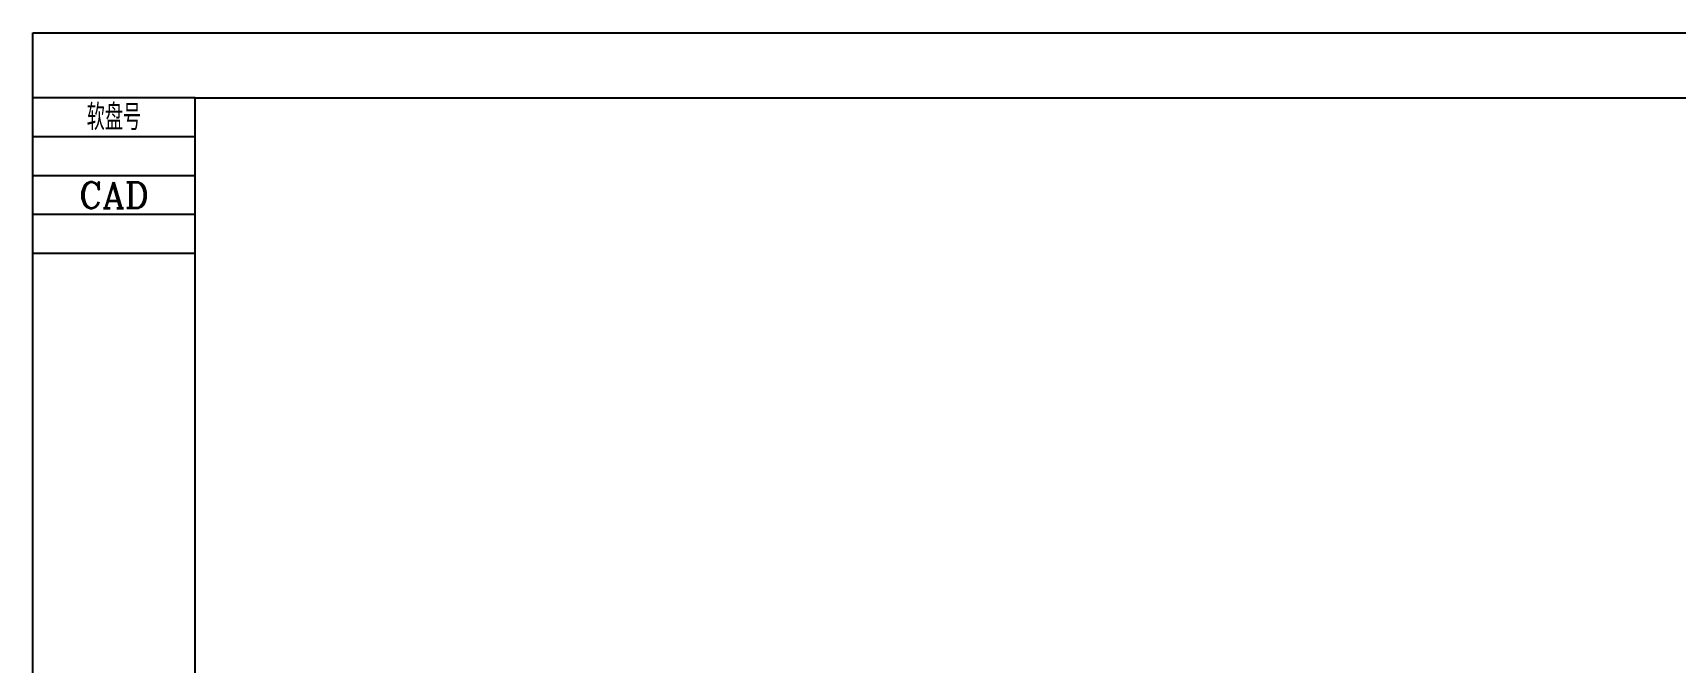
# Model space of a CAD drawing. Extents: x -2176 to 14083, y -1057 to 7853.
# Drawn here: x -2176 to 1622, y 6399 to 7853 of the extents above; entities that cross this region are included whole.
import ezdxf
from ezdxf.enums import TextEntityAlignment as Align

# ---------------------------------------------------------------- set-up
doc = ezdxf.new("R2010")
doc.units = 0
doc.header["$LTSCALE"] = 15
doc.layers.get('0').update_dxf_attribs({"linetype": 'CONTINUOUS'})
for name, color, linetype in [('RAHM2', 1, 'CONTINUOUS'), ('RAHM3', 2, 'CONTINUOUS'), ('TILE1', 5, 'CONTINUOUS')]:
    doc.layers.add(name, color=color, linetype=linetype)
doc.styles.add('HZ', font='geniso', dxfattribs={"width": 0.7, "bigfont": 'hztxt'})
doc.styles.add('ROMANC', font='romanc', dxfattribs={"height": 4})

# ---------------------------------------------------------------- blocks, each defined once
blk = doc.blocks.new('GB-A1')
blk.add_lwpolyline([(35, 13), (35, 587), (841, 587), (841, 13)], close=True)
at = {"layer": 'RAHM2'}
for p, q in [((35, 581), (10, 581)), ((35, 569), (10, 569))]:
    blk.add_line(p, q, dxfattribs=at)
at = {"layer": 'RAHM3'}
for p, q in [((35, 587), (10, 587)), ((35, 575), (10, 575)), ((35, 563), (10, 563))]:
    blk.add_line(p, q, dxfattribs=at)
at = {"layer": 'TILE1'}
blk.add_line((10, 3), (10, 597), dxfattribs=at)
blk.add_lwpolyline([(10, 597), (851, 597), (851, 3), (10, 3)], dxfattribs=at)
at = {"layer": 'RAHM2', "style": 'HZ', "width": 0.7}
blk.add_text('软盘号', height=4, dxfattribs=at).set_placement((22.5, 582), align=Align.CENTER)
at = {"layer": 'RAHM2', "style": 'ROMANC'}
blk.add_text('CAD', height=4, dxfattribs=at).set_placement((22.5, 570), align=Align.CENTER)

msp = doc.modelspace()

# ---------------------------------------------------------------- block references
at = {"xscale": 15, "yscale": 15, "zscale": 15}
msp.add_blockref('GB-A1', (-2325.642, -1101.786), dxfattribs=at)

doc.saveas('drawing.dxf')
